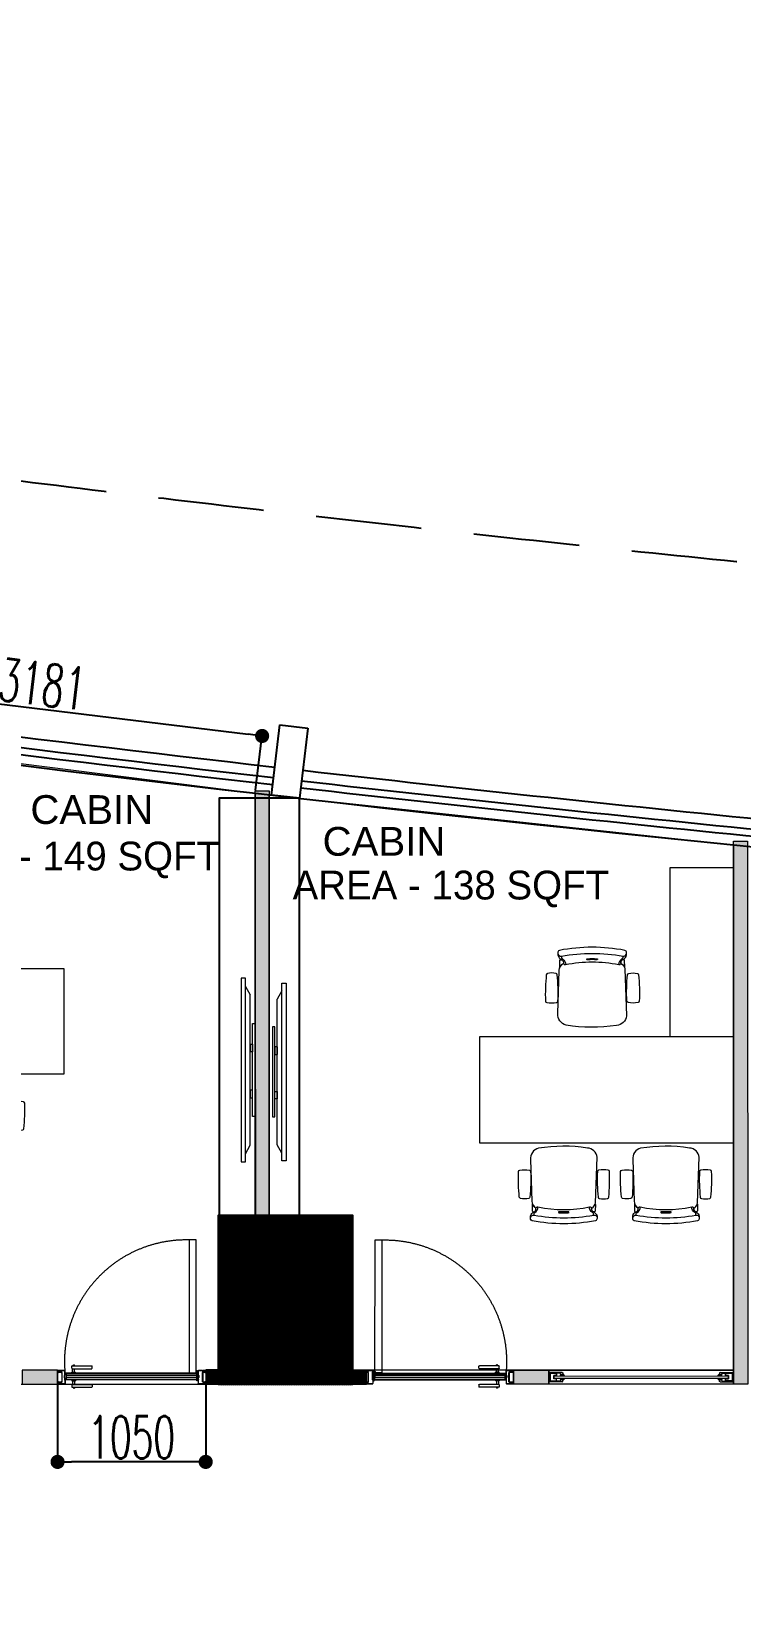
# Model space of a CAD drawing. Header units: millimetres. Extents: x -774950 to -670403, y -1165325 to -1109738.
# Drawn here: x -738280 to -733254, y -1121300 to -1110153 of the extents above; entities that cross this region are included whole.
import ezdxf

# ---------------------------------------------------------------- set-up
doc = ezdxf.new("R2010")
doc.units = ezdxf.units.MM
doc.header["$LTSCALE"] = 3000
doc.header["$MEASUREMENT"] = 0
doc.header["$PDMODE"] = 35
doc.header["$PDSIZE"] = -100
for name, pattern in [('DASHED', [0.75, 0.5, -0.25]), ('DASHED2', [0.375, 0.25, -0.125]), ('HIDDEN', [0.375, 0.25, -0.125])]:
    doc.linetypes.add(name, pattern=pattern)
doc.layers.get('0').update_dxf_attribs({"linetype": 'CONTINUOUS'})
doc.layers.get('DEFPOINTS').update_dxf_attribs({"linetype": 'CONTINUOUS'})
for name, color, linetype, lineweight in [('1-fur', 8, 'CONTINUOUS', 0), ('A-DOOR-FULL', 40, 'CONTINUOUS', 18), ('A-WALL', 26, 'CONTINUOUS', 25), ('AI-FURN', 7, 'CONTINUOUS', 20), ('DR-GLASS', 170, 'CONTINUOUS', 13), ('I- FURN', 251, 'CONTINUOUS', 9), ('IN-DOOR', 8, 'CONTINUOUS', 0), ('PR-ALU SECTION', 8, 'CONTINUOUS', 9), ('PR-HATCH', 8, 'CONTINUOUS', 0), ('PR-LINE', 8, 'DASHED2', 9), ('T-LAYOUT', 7, 'CONTINUOUS', 13), ('TAGING', 253, 'CONTINUOUS', 5), ('TOA- AV', 7, 'CONTINUOUS', 9)]:
    doc.layers.add(name, color=color, linetype=linetype, lineweight=lineweight)
for name, color, linetype in [('HATCH', 8, 'CONTINUOUS'), ('RADIUS', 8, 'HIDDEN'), ('SLABLINE', 3, 'CONTINUOUS'), ('STR_COL', 3, 'CONTINUOUS'), ('str_col_hatch', 8, 'CONTINUOUS'), ('WALL', 16, 'CONTINUOUS'), ('WIN', 5, 'CONTINUOUS')]:
    doc.layers.add(name, color=color, linetype=linetype)
doc.layers.add('PR- GLASS', color=7, linetype='CONTINUOUS', lineweight=9, true_color=0x0505ff)
doc.layers.add('PR-FULL HT', color=7, linetype='CONTINUOUS', lineweight=13, true_color=0x6e3e30)
doc.styles.add('CENTURY GOTHIC', font='GOTHIC.TTF')
doc.styles.add('INSIDE', font='simplex.shx', dxfattribs={"width": 0.6})
doc.dimstyles.new('INTERNAL', dxfattribs={"dimtxt": 300, "dimasz": 100, "dimexe": 50, "dimexo": 20, "dimgap": 25, "dimtad": 1, "dimdec": 0, "dimzin": 9, "dimdsep": 46, "dimtxsty": 'INSIDE', "dimblk1": 'DOT', "dimblk2": 'DOT', "dimsah": 1, "dimcen": 0.09, "dimdle": 30, "dimclrd": 8, "dimclre": 44, "dimadec": 0, "dimazin": 0, "dimtfac": 1, "dimtdec": 0, "dimtofl": 0, "dimtmove": 2, "dimatfit": 3, "dimldrblk": 'DOT', "dimfxl": 0, "dimtolj": 1, "dimtzin": 0, "dimarcsym": 0})

# ---------------------------------------------------------------- blocks, each defined once
blk = doc.blocks.new('vw layout final block')
at = {"layer": 'str_col_hatch', "linetype": 'Continuous'}
h = blk.add_hatch(dxfattribs=at)
h.set_pattern_fill('ANSI31', color=256, scale=50, angle=340, style=0)
h.set_pattern_definition([(25, (-15832.223, -471116.0655), (-2.641364136, 5.66442367), [])])
h.paths.add_polyline_path([(-621286, -1025974), (-622236, -1025974), (-622236, -1026924), (-621286, -1026924)])
h.paths.add_polyline_path([(-611986, -1027174), (-611036, -1027174), (-611036, -1025974), (-611986, -1025974)])
h.paths.add_polyline_path([(-611986, -1037174), (-611036, -1037174), (-611036, -1036224), (-611986, -1036224)])
at = {"layer": 'RADIUS', "linetype": 'HIDDEN'}
blk.add_arc((-585636, -796986), 225500, 258.03557, 280.18531, dxfattribs=at)
at = {"layer": 'SLABLINE'}
blk.add_arc((-585636, -796986), 227500, 260.74207, 265.26235, dxfattribs=at)
at = {"layer": 'STR_COL'}
blk.add_lwpolyline([(-611986, -1027174), (-611986, -1025974), (-611036, -1025974), (-611036, -1027174), (-611986, -1027174)], dxfattribs=at)
at = {"layer": 'WALL'}
for p, q in [((-611611, -1022998), (-611552, -1022501)), ((-611552, -1022501), (-611353, -1022525)), ((-611353, -1022525), (-611412, -1023021)), ((-611412, -1023021), (-611611, -1022998))]:
    blk.add_line(p, q, dxfattribs=at)
at = {"layer": 'WIN'}
for radius, start, end in [(227300, 262.0825, 263.44423), (227425, 262.08243, 263.44413), (227375, 262.08245, 263.44417), (227300, 263.49464, 265.25817), (227425, 263.49452, 265.25817), (227375, 263.49457, 265.25817)]:
    blk.add_arc((-585636, -796986), radius, start, end, dxfattribs=at)
blk = doc.blocks.new('*U77')
at = {"layer": 'PR-HATCH'}
h = blk.add_hatch(color=256, dxfattribs=at)
h.dxf.hatch_style = 1
h.paths.add_polyline_path([(-86988, -39967), (-83982, -39967), (-83982, -39867), (-86988, -39867)])
at = {"layer": 'PR-FULL HT', "elevation": 0}
blk.add_lwpolyline([(-86988, -39967), (-83982, -39967), (-83982, -39867), (-86988, -39867)], close=True, dxfattribs=at)
blk = doc.blocks.new('CHAIR - STEELCASE - LETSB')
at = {"layer": 'I- FURN', "color": 24, "lineweight": 9}
for points in [[(-370, 258, -0.089353), (-370, 317, -0.334929), (-361, 325, -0.034973), (-180, 330, -0.382328), (-170, 321, -0.10237), (-170, 253, -0.318036), (-180, 244, -0.036857), (-361, 249, -0.333729)], [(-370, -242, 0.089353), (-370, -301, 0.334929), (-361, -309, 0.034973), (-180, -315, 0.382328), (-170, -305, 0.10237), (-170, -238, 0.318036), (-180, -229, 0.036857), (-361, -234, 0.333729)]]:
    blk.add_lwpolyline(points, format="xyb", close=True, dxfattribs=at)
at = {"layer": 'I- FURN'}
blk.add_lwpolyline([(-513, 242, 0.34479), (-528, 230, 0.096497), (-528, -218, 0.361045), (-516, -229), (-494, -229, 0.246071), (-466, -205, -0.226994), (-446, -191), (-440, -191, 0.417254), (-430, -177, -0.104406), (-430, 189, 0.398452), (-439, 204, -0.367565), (-466, 218, 0.274839), (-497, 242)], format="xyb", close=True, dxfattribs=at)
at = {"layer": 'I- FURN', "color": 24, "lineweight": 9}
for points in [[(-508, -229, 0.46809), (-488, -205, -0.090711), (-488, 218, 0.462177), (-507, 242, -100.177069)], [(-488, 217), (-478, 217, -0.321496), (-469, 210, 0.282757), (-430, 188, -1.025051)], [(-488, -205), (-478, -205, 0.321496), (-469, -198, -0.282757), (-430, -176, 1.025051)]]:
    blk.add_lwpolyline(points, format="xyb", dxfattribs=at)
at = {"layer": 'I- FURN', "color": 8, "lineweight": 5}
blk.add_lwpolyline([(-464, 213, 0.188155), (-445, 203), (-439, 204, -0.15219), (-410, 229, 0.211085), (-414, 230), (-459, 229, 0.414214), (-464, 223)], format="xyb", close=True, dxfattribs=at)
at = {"layer": 'I- FURN'}
blk.add_lwpolyline([(-95, -229), (-390, -220, -0.232948), (-440, -191, 0.417374), (-430, -177, -0.10441), (-430, 189, 0.39834), (-439, 204, -0.21659), (-401, 231), (-78, 242, -0.366213), (-13, 173, -0.077985), (-14, -173, -0.376278), (-95, -229)], format="xyb", dxfattribs=at)
at = {"layer": 'I- FURN', "color": 8, "lineweight": 5}
for points in [[(-216, 237), (-214, 243)], [(-184, 244), (-186, 238)], [(-218, -225), (-217, -228)], [(-188, -228), (-189, -226)]]:
    blk.add_lwpolyline(points, dxfattribs=at)
for points in [[(-471, -25, -0.007805), (-471, 37, -0.087218), (-470, 43, -0.229267), (-469, 43), (-466, 43, -0.210582), (-464, 38, 0.008162), (-464, -24, -0.166545), (-465, -31, -0.375811), (-466, -31), (-469, -31, -0.246214), (-471, -28, 0.024513), (-471, -25, -1.199362)], [(-446, -191), (-440, -191, 0.15219), (-410, -215, -0.211085), (-414, -217), (-459, -217, -0.414214), (-464, -212), (-464, -202)]]:
    blk.add_lwpolyline(points, format="xyb", dxfattribs=at)
blk = doc.blocks.new('A$C7EAF2E6B')
for points in [[(1050, 2549), (1500, 2549), (1500, 1349), (1050, 1349)], [(1500, 1349), (-300, 1349), (-300, 599), (1500, 599)]]:
    blk.add_lwpolyline(points, close=True)
at = {"layer": 'AI-FURN', "xscale": 1.031578918745945, "yscale": 1.031578918745945, "zscale": 1.031578918745945, "rotation": 270}
blk.add_blockref('CHAIR - STEELCASE - LETSB', (492, 1417), dxfattribs=at)
at = {"layer": 'AI-FURN', "xscale": -1, "rotation": 270}
for p in [(291, 574), (1015, 574)]:
    blk.add_blockref('CHAIR - STEELCASE - LETSB', p, dxfattribs=at)
blk = doc.blocks.new('A$C60412B90')
at = {"layer": 'TOA- AV', "color": 6}
for p, q in [((-100, 55), (1343, 55)), ((-37, 55), (30, 91)), ((1280, 55), (1213, 91))]:
    blk.add_line(p, q, dxfattribs=at)
at = {"layer": 'TOA- AV', "color": 30, "true_color": 0xf8991e}
blk.add_line((257, 111), (987, 111), dxfattribs=at)
for points in [[(987, 111), (987, 131), (257, 131), (257, 111)], [(403, 91), (464, 91)], [(825, 91), (764, 91)]]:
    blk.add_lwpolyline(points, dxfattribs=at)
at = {"layer": 'TOA- AV', "color": 6}
for points in [[(1343, 55), (1343, 20), (-100, 20), (-100, 55)], [(30, 91), (1213, 91)]]:
    blk.add_lwpolyline(points, dxfattribs=at)
at = {"layer": 'TOA- AV', "color": 30, "true_color": 0xf8991e}
for points in [[(403, 111), (464, 111), (464, 91), (403, 91)], [(825, 111), (764, 111), (764, 91), (825, 91)]]:
    blk.add_lwpolyline(points, close=True, dxfattribs=at)
blk = doc.blocks.new('*U105')
at = {"layer": 'PR-HATCH'}
h = blk.add_hatch(color=256, dxfattribs=at)
h.dxf.hatch_style = 1
h.paths.add_polyline_path([(-86978, -39967), (-83131, -39967), (-83131, -39867), (-86978, -39867)])
at = {"layer": 'PR-FULL HT', "elevation": 0}
blk.add_lwpolyline([(-86978, -39967), (-83131, -39967), (-83131, -39867), (-86978, -39867)], close=True, dxfattribs=at)
blk = doc.blocks.new('*U104')
at = {"layer": 'PR-HATCH'}
h = blk.add_hatch(color=256, dxfattribs=at)
h.dxf.hatch_style = 1
h.paths.add_polyline_path([(-84750, -39967), (-84650, -39967), (-84650, -39867), (-84750, -39867)])
at = {"layer": 'PR-FULL HT', "elevation": 0}
blk.add_lwpolyline([(-84750, -39967), (-84650, -39967), (-84650, -39867), (-84750, -39867)], close=True, dxfattribs=at)
blk = doc.blocks.new('rub1')
at = {"lineweight": 20}
h = blk.add_hatch(color=8, dxfattribs=at)
h.paths.add_polyline_path([(285.1, 663.6), (284.4, 663.6, 0.06789), (284.3, 663.1), (284, 663.1), (284, 663.6), (283.7, 663.6), (283.7, 662.4), (284, 662.4), (284, 662.9), (284.3, 662.9, 0.066804), (284.4, 662.3), (285.1, 662.3, 0.299446), (285.5, 662.9), (285.5, 663.1, 0.299446)])
h.paths.add_polyline_path([(285.4, 663.1), (285.4, 662.9, -0.365226), (285, 662.5), (284.6, 662.5, -0.12053), (284.6, 663.5), (285, 663.5, -0.209232)], flags=16)
at = {"layer": '1-fur', "color": 8, "lineweight": 20}
for p, q in [((284.4, 663.6), (285.1, 663.6)), ((284.4, 662.3), (285.1, 662.3)), ((284.6, 663.5), (285, 663.5)), ((284.6, 662.5), (285, 662.5)), ((285.4, 663.1), (285.4, 662.9)), ((285.5, 663.1), (285.5, 662.9))]:
    blk.add_line(p, q, dxfattribs=at)
for points in [[(284, 662.9), (284, 662.4), (283.7, 662.4), (283.7, 663.6), (284, 663.6), (284, 663.1)], [(284.3, 663.1), (284, 663.1)], [(284, 662.9), (284.3, 662.9)]]:
    blk.add_lwpolyline(points, dxfattribs=at)
for centre, radius, start, end in [((286.3, 663), 1.99, 160.4255, 175.9608), ((286.3, 663), 1.99, 182.636, 197.9236), ((286.5, 663), 1.99, 165.4708, 192.9616), ((284.8, 662.9), 0.623, 16.2565, 63.5269), ((285, 662.9), 0.413, 282.3178, 2.5719), ((284.9, 663), 0.623, 3.1317, 69.8122), ((284.9, 662.9), 0.623, 290.1878, 356.8683)]:
    blk.add_arc(centre, radius, start, end, dxfattribs=at)
blk = doc.blocks.new('*U241')
at = {"layer": 'IN-DOOR', "color": 8, "ltscale": 2}
for p, q in [((-32.56, 3.81), (-32.56, 4.31)), ((-32.45, 4.42), (-27.72, 4.42)), ((-32.13, 4.42), (-32.13, 4.64)), ((-32.13, 4.64), (-31.89, 4.64)), ((-31.89, 4.42), (-31.89, 4.64)), ((-27.61, 3.81), (-27.61, 4.31)), ((-36, 3.3), (-36, 0)), ((-36, 3.29), (-36, 2.86)), ((-36, 0.44), (-36, 0.01)), ((-34.92, 3.3), (-35.99, 3.3)), ((-35.99, 0), (-34.92, 0)), ((-35.98, 2.84), (-35.92, 2.84)), ((-35.92, 0.46), (-35.98, 0.46)), ((-35.96, 3.17), (-35.96, 3.25)), ((-35.96, 0.05), (-35.96, 0.13)), ((-35.95, 3.26), (-34.97, 3.26)), ((-34.97, 0.04), (-35.95, 0.04)), ((-35.91, 2.83), (-35.91, 2.79)), ((-35.91, 0.5), (-35.91, 0.47)), ((-35.9, 2.78), (-35.83, 2.76)), ((-35.83, 0.54), (-35.9, 0.51)), ((-35.82, 2.77), (-35.86, 2.83)), ((-35.86, 0.47), (-35.82, 0.53)), ((-35.85, 2.84), (-35.11, 2.84)), ((-35.11, 0.46), (-35.85, 0.46)), ((-35.09, 2.88), (-35.81, 2.88)), ((-35.81, 0.42), (-35.09, 0.42)), ((-35.09, 2.82), (-35.11, 2.77)), ((-35.11, 0.52), (-35.09, 0.48)), ((-35.09, 2.76), (-34.98, 2.76)), ((-34.98, 0.54), (-35.09, 0.54)), ((-35.04, 2.83), (-35.04, 2.83)), ((-35.04, 0.47), (-35.04, 0.47)), ((-35.03, 0.2), (-35.03, 0.14)), ((-34.93, 2.81), (-35.02, 2.81)), ((-35.02, 0.49), (-34.93, 0.49)), ((-35.01, 0.22), (-35.01, 0.22)), ((-35.01, 0.12), (-34.93, 0.12)), ((-34.98, 0.18), (-34.99, 0.2)), ((-34.96, 1.81), (-34.97, 1.8)), ((-34.97, 1.8), (-34.96, 1.79)), ((-34.96, 3.25), (-34.96, 3.2)), ((-34.96, 2.74), (-34.96, 1.81)), ((-34.96, 1.79), (-34.96, 0.56)), ((-34.93, 0.16), (-34.96, 0.16)), ((-34.96, 0.1), (-34.96, 0.05)), ((-34.94, 3.18), (-34.94, 3.18)), ((-34.94, 0.12), (-34.94, 0.12)), ((-34.88, 0.19), (-34.92, 0.17)), ((-34.91, 3.21), (-34.91, 3.29)), ((-34.91, 0.51), (-34.91, 2.79)), ((-34.91, 0.1), (-34.91, 0.02)), ((-34.91, 0.01), (-34.91, 0.09)), ((-34.89, 0), (-34.2, 0)), ((-34.87, 0.08), (-34.85, 0.18)), ((-34.83, 0.06), (-34.85, 0.06)), ((-34.81, 0.05), (-34.82, 0.07)), ((-34.79, 0.07), (-34.8, 0.05)), ((-34.3, 0.06), (-34.77, 0.06)), ((-34.2, 0.81), (-34.2, 0)), ((-32.56, 2.62), (-32.56, 2.84)), ((-32.56, 2.84), (-31.66, 2.84)), ((-32.56, 2.62), (-31.66, 2.62)), ((-32.56, 0.98), (-32.56, 0.77)), ((-32.56, 0.98), (-31.66, 0.98)), ((-32.56, 0.77), (-31.66, 0.77)), ((-32.45, 3.7), (-27.72, 3.7)), ((-32.34, 2.84), (-32.34, 3.7)), ((-32.34, 0.77), (-32.34, -0.1)), ((-31.87, 2.84), (-31.87, 3.7)), ((-31.87, 0.77), (-31.87, -0.1)), ((-31.66, 2.62), (-31.66, 2.84)), ((-31.66, 0.98), (-31.66, 0.77)), ((-1.8, 0), (-1.8, 0.1)), ((-0.81, 0), (-1.8, 0)), ((-1.76, 0.06), (-1.65, 0.06)), ((-1.63, 0.07), (-1.62, 0.05)), ((-1.61, 0.05), (-0.88, 0.07)), ((-0.87, 0.06), (-0.86, 0.06)), ((-0.84, 0.08), (-0.85, 0.18)), ((-0.82, 0.19), (-0.79, 0.17)), ((-0.79, 3.21), (-0.79, 3.29)), ((-0.79, 0.51), (-0.79, 2.79)), ((-0.79, 0.1), (-0.79, 0.02)), ((-0.79, 0.01), (-0.79, 0.09)), ((-0.78, 3.3), (-0.01, 3.3)), ((-0.78, 0.16), (-0.74, 0.16)), ((-0.01, 0), (-0.78, 0)), ((-0.77, 2.81), (-0.68, 2.81)), ((-0.68, 0.49), (-0.77, 0.49)), ((-0.69, 0.12), (-0.77, 0.12)), ((-0.76, 3.18), (-0.76, 3.18)), ((-0.76, 0.12), (-0.76, 0.12)), ((-0.75, 3.25), (-0.75, 3.2)), ((-0.75, 0.1), (-0.75, 0.05)), ((-0.74, 2.74), (-0.74, 1.81)), ((-0.74, 1.81), (-0.73, 1.8)), ((-0.73, 1.8), (-0.74, 1.79)), ((-0.74, 1.79), (-0.74, 0.56)), ((-0.05, 3.26), (-0.73, 3.26)), ((-0.73, 0.04), (-0.05, 0.04)), ((-0.61, 2.76), (-0.72, 2.76)), ((-0.72, 0.54), (-0.62, 0.54)), ((-0.72, 0.18), (-0.71, 0.2)), ((-0.69, 0.22), (-0.69, 0.22)), ((-0.68, 0.2), (-0.68, 0.14)), ((-0.67, 2.83), (-0.67, 2.83)), ((-0.67, 0.47), (-0.67, 0.47)), ((-0.62, 2.82), (-0.59, 2.77)), ((-0.6, 0.52), (-0.62, 0.48)), ((-0.61, 2.88), (-0.19, 2.88)), ((-0.19, 0.42), (-0.61, 0.42)), ((-0.15, 2.84), (-0.6, 2.84)), ((-0.6, 0.46), (-0.15, 0.46)), ((-0.18, 2.77), (-0.14, 2.83)), ((-0.14, 0.47), (-0.18, 0.53)), ((-0.1, 2.78), (-0.17, 2.76)), ((-0.17, 0.54), (-0.1, 0.51)), ((-0.09, 2.83), (-0.09, 2.79)), ((-0.09, 0.5), (-0.09, 0.47)), ((-0.02, 2.84), (-0.08, 2.84)), ((-0.08, 0.46), (-0.02, 0.46)), ((-0.04, 3.17), (-0.04, 3.25)), ((-0.04, 0.05), (-0.04, 0.13)), ((0, 3.3), (0, 0)), ((0, 3.29), (0, 2.86)), ((0, 0.44), (0, 0.01)), ((-32.56, -0.21), (-32.56, -0.71)), ((-32.45, -0.1), (-27.72, -0.1)), ((-32.45, -0.82), (-27.72, -0.82)), ((-32.13, -0.82), (-32.13, -1.03)), ((-32.13, -1.03), (-31.89, -1.03)), ((-31.89, -0.82), (-31.89, -1.03)), ((-27.61, -0.21), (-27.61, -0.71))]:
    blk.add_line(p, q, dxfattribs=at)
at = {"layer": 'IN-DOOR', "color": 8, "ltscale": 3}
for p, q in [((-35.03, 3.16), (-35.03, 3.09)), ((-34.93, 3.18), (-35.01, 3.18)), ((-35.01, 3.08), (-35.01, 3.08)), ((-35, 3.09), (-34.98, 3.12)), ((-34.96, 3.13), (-34.93, 3.13)), ((-34.92, 3.13), (-34.9, 3.11)), ((-34.91, 3.28), (-34.91, 3.2)), ((-34.21, 3.3), (-34.89, 3.3)), ((-34.87, 3.12), (-34.87, 3.22)), ((-34.85, 3.24), (-34.83, 3.24)), ((-34.82, 3.23), (-34.81, 3.24)), ((-34.8, 3.24), (-34.79, 3.23)), ((-34.77, 3.24), (-34.3, 3.24)), ((-34.4, 2.03), (-34.4, 1.57)), ((-34.3, 2.07), (-34.36, 2.07)), ((-34.35, 1.53), (-34.3, 1.53)), ((-34.34, 1.83), (-34.34, 1.99)), ((-34.34, 1.61), (-34.34, 1.77)), ((-34.31, 2), (-34.23, 1.98)), ((-34.23, 1.62), (-34.31, 1.6)), ((-34.27, 1.04), (-34.28, 1.03)), ((-34.28, 1.01), (-34.27, 1)), ((-34.26, 2.56), (-34.27, 2.55)), ((-34.27, 2.55), (-34.26, 2.54)), ((-34.26, 3.2), (-34.26, 2.56)), ((-34.26, 2.54), (-34.26, 2.11)), ((-34.26, 1.49), (-34.26, 1.05)), ((-34.26, 0.99), (-34.26, 0.1)), ((-34.21, 2), (-34.21, 3.14)), ((-34.21, 0.91), (-34.21, 2.7)), ((-34.21, 0.82), (-34.21, 0.85)), ((-34.17, 0.89), (-34.2, 0.9)), ((-34.2, 0.86), (-34.17, 0.84)), ((-2.16, 0.77), (-2.16, 0.88)), ((-2.14, 0.9), (-2.08, 0.88)), ((-1.8, 0.75), (-2.14, 0.75)), ((-2.11, 0.85), (-2.11, 0.82)), ((-2.08, 0.84), (-2.1, 0.86)), ((-2.1, 0.81), (-1.86, 0.81)), ((-1.89, 0.89), (-1.86, 0.9)), ((-1.86, 0.86), (-1.89, 0.84)), ((-1.85, 2), (-1.85, 3.3)), ((-1.85, 3.3), (-0.81, 3.3)), ((-1.85, 0.91), (-1.85, 2.86)), ((-1.85, 0.82), (-1.85, 0.85)), ((-1.75, 2), (-1.83, 1.98)), ((-1.83, 1.62), (-1.75, 1.6)), ((-1.8, 3.2), (-1.8, 3.17)), ((-1.8, 3.17), (-1.79, 3.16)), ((-1.79, 3.16), (-1.8, 3.15)), ((-1.8, 3.15), (-1.8, 2.11)), ((-1.8, 1.49), (-1.8, 1.05)), ((-1.8, 0.99), (-1.8, 0.1)), ((-1.79, 1.04), (-1.79, 1.03)), ((-1.79, 1.01), (-1.79, 1)), ((-1.65, 3.24), (-1.76, 3.24)), ((-1.76, 2.07), (-1.7, 2.07)), ((-1.71, 1.53), (-1.76, 1.53)), ((-1.72, 1.83), (-1.72, 1.99)), ((-1.72, 1.61), (-1.72, 1.77)), ((-1.66, 2.03), (-1.66, 1.57)), ((-1.62, 3.24), (-1.63, 3.23)), ((-0.88, 3.23), (-1.61, 3.24)), ((-0.86, 3.24), (-0.87, 3.24)), ((-0.84, 3.12), (-0.84, 3.22)), ((-0.79, 3.13), (-0.81, 3.11)), ((-0.79, 3.28), (-0.79, 3.2)), ((-0.74, 3.13), (-0.78, 3.13)), ((-0.77, 3.18), (-0.69, 3.18)), ((-0.71, 3.09), (-0.72, 3.12)), ((-0.69, 3.08), (-0.7, 3.08)), ((-0.68, 3.16), (-0.68, 3.09))]:
    blk.add_line(p, q, dxfattribs=at)
at = {"layer": 'IN-DOOR', "color": 8, "linetype": 'DASHED'}
blk.add_lwpolyline([(-2.36, 2.73), (-2.36, 34.98), (-4, 34.98), (-4, 2.73)], close=True, dxfattribs=at)
at = {"layer": 'IN-DOOR', "color": 8}
for points in [[(-2.07, 2.62), (-34.21, 2.62), (-34.21, 2.49), (-2.07, 2.49)], [(-2.07, 0.98), (-34.21, 0.98), (-34.21, 1.11), (-2.07, 1.11)], [(-2.07, 2.49), (-33.9, 2.49), (-33.9, 1.11), (-2.07, 1.11)]]:
    blk.add_lwpolyline(points, dxfattribs=at)
for points in [[(-34.21, 2.49), (-33.9, 2.49), (-33.9, 1.11), (-34.21, 1.11)], [(-1.96, 2.49), (-2.28, 2.49), (-2.28, 1.11), (-1.96, 1.11)]]:
    blk.add_lwpolyline(points, close=True, dxfattribs=at)
at = {"layer": 'IN-DOOR', "color": 5}
for points in [[(-33.9, 2.02), (-2.28, 2.02)], [(-33.9, 1.58), (-2.28, 1.58)]]:
    blk.add_lwpolyline(points, dxfattribs=at)
at = {"layer": 'IN-DOOR', "color": 8, "linetype": 'Continuous', "lineweight": 25}
for points in [[(-1.95, 0.99), (-1.86, 0.99, 0.414214), (-1.85, 1), (-1.85, 2.87, 3.112272), (-2.02, 2.63, -0.513651), (-1.96, 2.59), (-1.96, 1, 0.414214)], [(-2.24, 2.77, 0.414214), (-2.22, 2.77), (-2.2, 2.77, 0.307235), (-2.05, 2.75), (-2.03, 2.73, 0.414214), (-2.02, 2.73), (-1.95, 2.81, 0.414214), (-1.96, 2.82), (-1.97, 2.84, 0.307235), (-2.02, 2.98), (-2.02, 3.01, 0.414214), (-2.03, 3.02), (-2.13, 3.04, 0.414214), (-2.14, 3.03), (-2.14, 3.01, 0.307235), (-2.24, 2.89), (-2.26, 2.88, 0.414214), (-2.27, 2.87)]]:
    blk.add_lwpolyline(points, format="xyb", close=True, dxfattribs=at)
at = {"layer": 'IN-DOOR', "color": 8, "linetype": 'DASHED'}
blk.add_arc((-4.8, 5.45), 29.53, 88.4446, 185.2074, dxfattribs=at)
at = {"layer": 'IN-DOOR', "color": 8, "ltscale": 2}
for centre, radius, start, end in [((-32.45, 4.31), 0.108, 90, 180), ((-27.72, 4.31), 0.108, 360, 90), ((-35.99, 3.29), 0.0108, 90, 180), ((-35.98, 2.86), 0.018, 180, 270), ((-35.98, 0.44), 0.018, 90, 180), ((-35.99, 0.01), 0.0108, 180, 270), ((-35.95, 3.25), 0.0108, 90, 180), ((-35.93, 3.17), 0.0288, 180, 293.5782), ((-35.93, 0.13), 0.0288, 66.4218, 180), ((-35.95, 0.05), 0.0108, 180, 270), ((-35.84, 2.8), 0.353, 84.9915, 103.4121), ((-35.92, 2.83), 0.0108, 360, 90), ((-35.92, 0.47), 0.0108, 270, 360), ((-35.85, 0.41), 0.27, 254.6491, 275.7262), ((-35.9, 2.79), 0.0108, 180, 250), ((-35.9, 0.5), 0.0108, 110, 180), ((-35.84, 0.26), 0.0648, 11.2602, 278.7398), ((-35.82, 3.04), 0.0648, 81.2602, 348.7398), ((-35.85, 2.83), 0.0108, 90, 200), ((-35.85, 0.47), 0.0108, 160, 270), ((-35.81, 2.91), 0.0288, 115.8419, 270), ((-35.81, 0.39), 0.0288, 90, 244.158), ((-35.83, 2.77), 0.0108, 250, 20), ((-35.83, 0.53), 0.0108, 340, 110), ((-35.83, 0.17), 0.0252, 278.7398, 98.7398), ((-35.81, 3.13), 0.0252, 261.2602, 81.2602), ((-35.88, 3.13), 0.204, 286.1738, 325.757), ((-35.88, 0.2), 0.173, 28.706, 71.7459), ((-35.75, 0.28), 0.0252, 191.2602, 11.2602), ((-35.74, 3.02), 0.0252, 348.7398, 168.7398), ((-35.11, 2.82), 0.018, 360, 90), ((-35.09, 2.77), 0.018, 180, 270), ((-35.09, 0.52), 0.018, 90, 180), ((-35.11, 0.48), 0.018, 270, 360), ((-35.09, 2.83), 0.054, 360, 90), ((-35.09, 0.47), 0.054, 270, 360), ((-35.02, 2.83), 0.018, 180, 270), ((-35.02, 0.47), 0.018, 90, 180), ((-35.01, 0.2), 0.018, 90, 180), ((-35.01, 0.14), 0.018, 180, 270), ((-35.01, 0.2), 0.018, 360, 90), ((-34.98, 2.74), 0.018, 360, 90), ((-34.98, 0.56), 0.018, 270, 360), ((-34.96, 0.18), 0.018, 180, 270), ((-34.97, 3.25), 0.0108, 360, 90), ((-34.97, 0.05), 0.0108, 270, 360), ((-34.94, 3.2), 0.018, 180, 270), ((-34.94, 0.1), 0.018, 90, 180), ((-34.94, 3.21), 0.0288, 270, 360), ((-34.94, 0.09), 0.0288, 360, 90), ((-34.93, 2.79), 0.018, 360, 90), ((-34.93, 0.51), 0.018, 270, 360), ((-34.93, 0.18), 0.018, 270, 315), ((-34.93, 0.1), 0.018, 360, 90), ((-34.92, 3.29), 0.0108, 360, 90), ((-34.92, 0.01), 0.0108, 270, 360), ((-34.89, 0.02), 0.018, 180, 270), ((-34.87, 0.18), 0.018, 360, 135), ((-34.85, 0.08), 0.018, 180, 270), ((-34.83, 0.08), 0.018, 270, 315), ((-34.8, 0.04), 0.0108, 45, 135), ((-34.77, 0.08), 0.018, 225, 270), ((-34.3, 0.1), 0.036, 270, 360), ((-32.45, 3.81), 0.108, 180, 270), ((-27.72, 3.81), 0.108, 270, 360), ((-1.76, 0.1), 0.036, 180, 270), ((-1.65, 0.08), 0.018, 270, 315), ((-1.62, 0.04), 0.0108, 45, 135), ((-0.87, 0.08), 0.018, 225, 270), ((-0.86, 0.08), 0.018, 270, 360), ((-0.84, 0.18), 0.018, 45, 180), ((-0.81, 0.02), 0.018, 270, 360), ((-0.78, 3.29), 0.0108, 90, 180), ((-0.76, 3.21), 0.0288, 180, 270), ((-0.77, 2.79), 0.018, 90, 180), ((-0.77, 0.51), 0.018, 180, 270), ((-0.78, 0.18), 0.018, 225, 270), ((-0.76, 0.09), 0.0288, 90, 180), ((-0.77, 0.1), 0.018, 90, 180), ((-0.78, 0.01), 0.0108, 180, 270), ((-0.76, 3.2), 0.018, 270, 360), ((-0.76, 0.1), 0.018, 360, 90), ((-0.73, 3.25), 0.0108, 90, 180), ((-0.73, 0.05), 0.0108, 180, 270), ((-0.72, 2.74), 0.018, 90, 180), ((-0.72, 0.56), 0.018, 180, 270), ((-0.74, 0.18), 0.018, 270, 360), ((-0.69, 0.2), 0.018, 90, 180), ((-0.69, 0.2), 0.018, 360, 90), ((-0.69, 0.14), 0.018, 270, 360), ((-0.68, 2.83), 0.018, 270, 360), ((-0.68, 0.47), 0.018, 360, 90), ((-0.61, 2.83), 0.054, 90, 180), ((-0.61, 0.47), 0.054, 180, 270), ((-0.6, 2.82), 0.018, 90, 180), ((-0.62, 0.52), 0.018, 360, 90), ((-0.6, 0.48), 0.018, 180, 270), ((-0.61, 2.77), 0.018, 270, 360), ((-0.26, 3.02), 0.0252, 11.2602, 191.2602), ((-0.12, 3.13), 0.204, 214.243, 253.8262), ((-0.12, 0.2), 0.173, 108.254, 151.294), ((-0.25, 0.28), 0.0252, 168.7398, 348.7398), ((-0.18, 3.04), 0.0648, 191.2602, 98.7398), ((-0.16, 0.26), 0.0648, 261.2602, 168.7398), ((-0.19, 3.13), 0.0252, 98.7398, 278.7398), ((-0.17, 0.17), 0.0252, 81.2602, 261.2602), ((-0.16, 2.8), 0.353, 76.5878, 95.0085), ((-0.19, 2.91), 0.0288, 270, 64.158), ((-0.19, 0.39), 0.0288, 295.8419, 90), ((-0.17, 2.77), 0.0108, 160, 290), ((-0.17, 0.53), 0.0108, 70, 200), ((-0.15, 0.41), 0.27, 264.2737, 285.3508), ((-0.15, 2.83), 0.0108, 340, 90), ((-0.15, 0.47), 0.0108, 270, 20), ((-0.1, 2.79), 0.0108, 290, 360), ((-0.1, 0.5), 0.0108, 360, 70), ((-0.08, 2.83), 0.0108, 90, 180), ((-0.08, 0.47), 0.0108, 180, 270), ((-0.07, 3.17), 0.0288, 246.4218, 360), ((-0.07, 0.13), 0.0288, 360, 113.5782), ((-0.05, 3.25), 0.0108, 360, 90), ((-0.05, 0.05), 0.0108, 270, 360), ((-0.02, 2.86), 0.018, 270, 360), ((-0.02, 0.44), 0.018, 360, 90), ((-0.01, 3.29), 0.0108, 360, 90), ((-0.01, 0.01), 0.0108, 270, 360), ((-32.45, -0.21), 0.108, 90, 180), ((-32.45, -0.71), 0.108, 180, 270), ((-27.72, -0.21), 0.108, 360, 90), ((-27.72, -0.71), 0.108, 270, 360)]:
    blk.add_arc(centre, radius, start, end, dxfattribs=at)
at = {"layer": 'IN-DOOR', "color": 8, "ltscale": 3}
for centre, radius, start, end in [((-35.01, 3.16), 0.018, 90, 180), ((-35.01, 3.09), 0.018, 180, 270), ((-35.01, 3.09), 0.0126, 277.0353, 26.015), ((-34.96, 3.12), 0.018, 90, 180), ((-34.93, 3.2), 0.018, 270, 360), ((-34.93, 3.12), 0.018, 45, 90), ((-34.89, 3.28), 0.018, 90, 180), ((-34.88, 3.12), 0.018, 225, 360), ((-34.85, 3.22), 0.018, 90, 180), ((-34.83, 3.22), 0.018, 45, 90), ((-34.8, 3.25), 0.0108, 225, 315), ((-34.77, 3.22), 0.018, 90, 135), ((-34.36, 2.03), 0.036, 90, 180), ((-34.35, 1.58), 0.0452, 191.7193, 271.6001), ((-34.33, 1.8), 0.018, 134.427, 225.573), ((-34.32, 1.99), 0.018, 75.8258, 180), ((-34.35, 1.83), 0.018, 314.427, 360), ((-34.35, 1.77), 0.018, 360, 45.573), ((-34.32, 1.61), 0.018, 180, 284.1742), ((-34.3, 3.2), 0.036, 360, 90), ((-34.3, 2.11), 0.036, 270, 360), ((-34.3, 1.49), 0.036, 360, 90), ((-34.27, 1.02), 0.0108, 135, 225), ((-34.28, 1.05), 0.018, 315, 360), ((-34.28, 0.99), 0.018, 360, 45), ((-34.23, 2), 0.018, 255.8258, 360), ((-34.23, 1.6), 0.018, 360, 104.1742), ((-34.2, 0.91), 0.0108, 180, 270), ((-34.2, 0.85), 0.0108, 90, 180), ((-34.2, 0.82), 0.0108, 180, 270), ((-34.17, 0.86), 0.0216, 270, 90), ((-2.14, 0.88), 0.018, 90, 180), ((-2.14, 0.77), 0.018, 180, 270), ((-2.1, 0.85), 0.0108, 90, 180), ((-2.1, 0.82), 0.0108, 180, 270), ((-2.08, 0.86), 0.0216, 270, 90), ((-1.89, 0.86), 0.0216, 90, 270), ((-1.86, 0.91), 0.0108, 270, 360), ((-1.86, 0.85), 0.0108, 360, 90), ((-1.86, 0.82), 0.0108, 270, 360), ((-1.83, 2), 0.018, 180, 284.1742), ((-1.83, 1.6), 0.018, 75.8258, 180), ((-1.76, 3.2), 0.036, 90, 180), ((-1.76, 2.11), 0.036, 180, 270), ((-1.76, 1.49), 0.036, 90, 180), ((-1.78, 1.05), 0.018, 180, 225), ((-1.78, 0.99), 0.018, 135, 180), ((-1.79, 1.02), 0.0108, 315, 45), ((-1.74, 1.99), 0.018, 360, 104.1742), ((-1.74, 1.61), 0.018, 255.8258, 360), ((-1.71, 1.83), 0.018, 180, 225.573), ((-1.73, 1.8), 0.018, 314.427, 45.573), ((-1.71, 1.77), 0.018, 134.427, 180), ((-1.71, 1.58), 0.0452, 268.3999, 348.2806), ((-1.7, 2.03), 0.036, 360, 90), ((-1.65, 3.22), 0.018, 45, 90), ((-1.62, 3.25), 0.0108, 225, 315), ((-0.87, 3.22), 0.018, 90, 135), ((-0.86, 3.22), 0.018, 360, 90), ((-0.82, 3.12), 0.018, 180, 315), ((-0.81, 3.28), 0.018, 360, 90), ((-0.77, 3.2), 0.018, 180, 270), ((-0.78, 3.12), 0.018, 90, 135), ((-0.74, 3.12), 0.018, 360, 90), ((-0.7, 3.09), 0.0126, 153.985, 262.9647), ((-0.69, 3.16), 0.018, 360, 90), ((-0.69, 3.09), 0.018, 270, 360)]:
    blk.add_arc(centre, radius, start, end, dxfattribs=at)
at = {"layer": 'IN-DOOR', "color": 8, "lineweight": 20, "extrusion": (0, 0, -1), "xscale": 0.1118615642299428, "yscale": 0.1118615642299428, "zscale": -0.1118615642299429, "rotation": 90.00002373157199}
blk.add_blockref('rub1', (76.13, -30.93), dxfattribs=at)
blk = doc.blocks.new('GLASS DOOR')
at = {"layer": 'A-DOOR-FULL', "linetype": 'Continuous', "xscale": 29.16666563673521, "yscale": 29.16666563673521, "zscale": 29.16666563673521, "rotation": 89.99989653425754}
blk.add_blockref('*U241', (52, 58, 0), dxfattribs=at)
blk = doc.blocks.new('*U167')
at = {"layer": 'PR-HATCH'}
h = blk.add_hatch(color=256, dxfattribs=at)
h.dxf.hatch_style = 1
h.paths.add_polyline_path([(-90934, -39967), (-90684, -39967), (-90684, -39867), (-90934, -39867)])
at = {"layer": 'PR-FULL HT', "elevation": 0}
blk.add_lwpolyline([(-90934, -39967), (-90684, -39967), (-90684, -39867), (-90934, -39867)], close=True, dxfattribs=at)
blk = doc.blocks.new('GLASS PATCH')
at = {"layer": 'PR-ALU SECTION'}
for p, q in [((-11245.2, -11600.3), (-11245.2, -11602.3)), ((-11244.2, -11600.3), (-11245.2, -11600.3)), ((-11245.2, -11602.3), (-11242.7, -11602.3)), ((-11244.2, -11599.3), (-11244.2, -11600.3)), ((-11207.2, -11599.3), (-11244.2, -11599.3)), ((-11242.7, -11622.3), (-11242.7, -11602.3)), ((-11241.2, -11623.8), (-11241.2, -11600.8)), ((-11213, -11600.8), (-11241.2, -11600.8)), ((-11241.2, -11601.3), (-11222.7, -11601.3)), ((-11222.7, -11607.3), (-11230.7, -11607.3)), ((-11230.7, -11617.3), (-11230.7, -11607.3)), ((-11222.7, -11601.3), (-11222.7, -11607.3)), ((-11211.2, -11604.5), (-11213, -11600.8)), ((-11212.4, -11606.4), (-11211.2, -11604.5)), ((-11211.2, -11607.3), (-11212.4, -11606.4)), ((-11206.2, -11604.5), (-11211.2, -11604.5)), ((-11211.2, -11604.5), (-11210, -11605.6)), ((-11210, -11605.6), (-11205.1, -11605.6)), ((-11207.2, -11599.3), (-11205.2, -11600)), ((-11206.2, -11605.5), (-11206.2, -11604.5)), ((-11205.2, -11605.5), (-11206.2, -11605.5)), ((-11205.2, -11600), (-11205.2, -11605.5)), ((-11205.1, -11602.9), (-11205.1, -11605.6)), ((-11200.5, -11607.3), (-11205.1, -11602.9)), ((-11245.2, -11624.3), (-11245.2, -11622.3)), ((-11245.2, -11622.3), (-11242.7, -11622.3)), ((-11244.2, -11624.3), (-11245.2, -11624.3)), ((-11244.2, -11625.3), (-11244.2, -11624.3)), ((-11207.2, -11625.3), (-11244.2, -11625.3)), ((-11241.2, -11623.3), (-11222.7, -11623.3)), ((-11213, -11623.8), (-11241.2, -11623.8)), ((-11222.7, -11617.3), (-11230.7, -11617.3)), ((-11222.7, -11623.3), (-11222.7, -11617.3)), ((-11211.2, -11620.1), (-11213, -11623.8)), ((-11211.2, -11617.3), (-11212.4, -11618.1)), ((-11212.4, -11618.1), (-11211.2, -11620.1)), ((-11211.2, -11620.1), (-11210, -11618.9)), ((-11206.2, -11620.1), (-11211.2, -11620.1)), ((-11210, -11618.9), (-11205.1, -11618.9)), ((-11207.2, -11625.3), (-11205.2, -11624.6)), ((-11205.2, -11619.1), (-11206.2, -11619.1)), ((-11206.2, -11619.1), (-11206.2, -11620.1)), ((-11205.2, -11624.6), (-11205.2, -11619.1)), ((-11200.5, -11617.3), (-11205.1, -11621.7)), ((-11205.1, -11621.7), (-11205.1, -11618.9))]:
    blk.add_line(p, q, dxfattribs=at)
blk.add_lwpolyline([(-11241.2, -11601.3), (-11222.7, -11601.3), (-11222.7, -11607.3), (-11230.7, -11607.3), (-11230.7, -11617.3), (-11222.7, -11617.3), (-11222.7, -11623.3), (-11241.2, -11623.3)], close=True, dxfattribs=at)
for points, knots in [([(-11207.6, -11607.3), (-11208.8, -11606.7), (-11210.2, -11606), (-11211.1, -11607.1), (-11211.2, -11607.3)], [0, 0, 0, 0, 3.277935, 3.838999, 3.838999, 3.838999, 3.838999]), ([(-11204.1, -11607.3), (-11205.3, -11606.7), (-11206.7, -11606), (-11207.6, -11607.1), (-11207.6, -11607.3)], [0, 0, 0, 0, 3.196261, 3.767448, 3.767448, 3.767448, 3.767448]), ([(-11200.5, -11607.3), (-11202.1, -11606.6), (-11203.9, -11605.8), (-11204.1, -11607.2), (-11204.1, -11607.3)], [0, 0, 0, 0, 3.605923, 3.8901, 3.8901, 3.8901, 3.8901]), ([(-11207.6, -11617.3), (-11208.8, -11617.9), (-11210.2, -11618.6), (-11211.1, -11617.5), (-11211.2, -11617.3)], [0, 0, 0, 0, 3.277935, 3.838999, 3.838999, 3.838999, 3.838999]), ([(-11204.1, -11617.3), (-11205.3, -11617.9), (-11206.7, -11618.6), (-11207.6, -11617.5), (-11207.6, -11617.3)], [0, 0, 0, 0, 3.196261, 3.767448, 3.767448, 3.767448, 3.767448]), ([(-11200.5, -11617.3), (-11202.1, -11618), (-11203.9, -11618.7), (-11204.1, -11617.4), (-11204.1, -11617.3)], [0, 0, 0, 0, 3.605923, 3.8901, 3.8901, 3.8901, 3.8901])]:
    blk.add_open_spline(points, degree=3, knots=knots, dxfattribs=at)
blk = doc.blocks.new('*U169')
at = {"layer": 'PR- GLASS', "elevation": 0}
blk.add_lwpolyline([(-78535, -32841), (-78535, -32853), (-79773, -32853), (-79773, -32841)], close=True, dxfattribs=at)
at = {"layer": 'PR-LINE', "ltscale": 5, "elevation": 0}
blk.add_lwpolyline([(-79809, -32797), (-79809, -32897), (-78499, -32897), (-78499, -32797)], close=True, dxfattribs=at)
at = {"layer": 'PR-ALU SECTION'}
for p, xscale, yscale, zscale, rotation in [((-51859, -61709, 0), -2.485489525280363, 2.485489525280353, 2.485489525280353, 179.9999854000356), ((-106449, -61709, 0), 2.485489525280364, 2.485489525280364, 2.485489525280364, 179.9999854002671)]:
    blk.add_blockref('GLASS PATCH', p, dxfattribs=dict(at, xscale=xscale, yscale=yscale, zscale=zscale, rotation=rotation))
blk = doc.blocks.new('_DOT')
at = {"color": 0, "linetype": 'ByBlock'}
blk.add_line((-0.5, 0), (-1, 0), dxfattribs=at)
at = {"color": 0, "linetype": 'ByBlock', "const_width": 0.5}
blk.add_lwpolyline([(-0.25, 0, 1), (0.25, 0, 1)], format="xyb", close=True, dxfattribs=at)
blk = doc.blocks.new('*D524')
at = {"color": 44, "lineweight": -2, "transparency": 16777216}
for p, q in [((-739849, -1115144), (-739796, -1114709)), ((-736692, -1115530), (-736639, -1115096))]:
    blk.add_line(p, q, dxfattribs=at)
at = {"color": 8, "lineweight": -2, "transparency": 16777216}
blk.add_line((-739703, -1114771), (-736744, -1115133), dxfattribs=at)
at = {"layer": 'DEFPOINTS', "color": 0, "transparency": 16777216}
for p in [(-736645, -1115145), (-739852, -1115163), (-736695, -1115550)]:
    blk.add_point(p, dxfattribs=at)
at = {"color": 8, "lineweight": -2, "transparency": 16777216, "xscale": 100, "yscale": 100, "zscale": 100}
for p, rotation in [((-739802, -1114759), 173.0141343015468), ((-736645, -1115145), 353.0141343015468)]:
    blk.add_blockref('_DOT', p, dxfattribs=dict(at, rotation=rotation))
at = {"color": 0, "transparency": 16777216, "insert": (-738202, -1114778), "char_height": 300, "attachment_point": 5, "rotation": 353.0141, "style": 'INSIDE'}
blk.add_mtext('\\A1;3181', dxfattribs=at)
blk = doc.blocks.new('*D525')
at = {"color": 44, "lineweight": -2, "transparency": 16777216}
for p, q in [((-738095, -1119736), (-738095, -1120339)), ((-737045, -1119736), (-737045, -1120339))]:
    blk.add_line(p, q, dxfattribs=at)
at = {"color": 8, "lineweight": -2, "transparency": 16777216}
blk.add_line((-737145, -1120289), (-737995, -1120289), dxfattribs=at)
at = {"layer": 'DEFPOINTS', "color": 0, "transparency": 16777216}
for p in [(-738095, -1119716), (-737045, -1119716), (-738095, -1120289)]:
    blk.add_point(p, dxfattribs=at)
at = {"color": 8, "lineweight": -2, "transparency": 16777216, "xscale": 100, "yscale": 100, "zscale": 100}
for p, rotation in [((-738095, -1120289), 180.0069592061398), ((-737045, -1120289), 0.006959206139862017)]:
    blk.add_blockref('_DOT', p, dxfattribs=dict(at, rotation=rotation))
at = {"color": 0, "transparency": 16777216, "insert": (-737570, -1120114), "char_height": 300, "attachment_point": 5, "rotation": 0.007, "style": 'INSIDE'}
blk.add_mtext('\\A1;1050', dxfattribs=at)

msp = doc.modelspace()

# ---------------------------------------------------------------- linework, layer by layer
at = {"layer": 'HATCH', "linetype": 'Continuous', "elevation": 0}
msp.add_lwpolyline([(-736948.6, -1118542.3), (-736379.9, -1118542.3), (-736379.9, -1115586.7), (-736948.6, -1115586.7)], close=True, dxfattribs=at)
at = {"layer": 'TAGING', "linetype": 'Continuous', "elevation": 0}
for points in [[(-739851.7, -1115150.7), (-736694.5, -1115550.3), (-736691.8, -1119739.7), (-739851.7, -1119739.7)], [(-736594.5, -1115561.8), (-733303.7, -1115916), (-733303.7, -1119639.9), (-736594.5, -1119639.9)]]:
    msp.add_lwpolyline(points, close=True, dxfattribs=at)

# ---------------------------------------------------------------- block references
at = {"layer": 'A-WALL', "linetype": 'Continuous'}
msp.add_blockref('vw layout final block', (-124968, -92565.7, 0), dxfattribs=at)
at = {"layer": 'DR-GLASS', "rotation": 270.0050688129426}
msp.add_blockref('GLASS DOOR', (-737102.7, -1119684.4, 0), dxfattribs=at)
at = {"layer": 'DR-GLASS', "xscale": -1, "rotation": 89.99493118705735}
msp.add_blockref('GLASS DOOR', (-735855.8, -1119684.4, 0), dxfattribs=at)
at = {"layer": 'I- FURN', "xscale": -1}
msp.add_blockref('A$C7EAF2E6B', (-738351.4, -1118140.8, 0), dxfattribs=at)
at = {"layer": 'I- FURN'}
msp.add_blockref('A$C7EAF2E6B', (-734803.9, -1118625.9, 0), dxfattribs=at)
at = {"layer": 'PR- GLASS', "xscale": -1, "rotation": 0.008477206795332037}
msp.add_blockref('*U169', (-813117.3, -1086853.3, 0), dxfattribs=at)
at = {"layer": 'PR-FULL HT', "xscale": -1}
for name, p, rotation in [('*U77', (-696739.8, -1031546, 0), 270.0084772067954), ('*U105', (-693349.3, -1032753.8, 0), 270.0084772067954), ('*U104', (-820660.6, -1079785.1, 0), 0.00847720679549191), ('*U167', (-825553.7, -1079784.3, 0), 0.008477206795411973)]:
    msp.add_blockref(name, p, dxfattribs=dict(at, rotation=rotation))
at = {"layer": 'PR-FULL HT'}
for name, p, rotation in [('*U167', (-647404.8, -1079784.3, 0), 359.9915227932046), ('*U104', (-652288.7, -1079782.8, 0), 359.9915227932045)]:
    msp.add_blockref(name, p, dxfattribs=dict(at, rotation=rotation))
at = {"layer": 'TOA- AV', "color": 0}
for p, xscale, yscale, zscale, rotation in [((-736812.3, -1118072.2, 0), -0.9009009009010605, 0.9009009009010605, 0.9009009009010605, 270), ((-736457.9, -1118068.7, 0), 0.8731808731808665, 0.8731808731808665, 0.8731808731808665, 90.00000000000001)]:
    msp.add_blockref('A$C60412B90', p, dxfattribs=dict(at, xscale=xscale, yscale=yscale, zscale=zscale, rotation=rotation))

# ---------------------------------------------------------------- texts
at = {"layer": 'T-LAYOUT', "char_height": 203.971, "style": 'CENTURY GOTHIC'}
for s, insert, width, attachment_point in [('{\\fArial|b0|i0|c0|p34;\\C0;CABIN}', (-737852.2, -1115771.2), 3253.053, 8), ('{\\fArial|b0|i0|c0|p34;\\C0;CABIN}', (-735781.2, -1115996.5, 0), 3253.053, 8), ('{\\C0;AREA - 149 SQFT}', (-738064.9, -1115893.9), 3082.636, 2), ('{\\C0;AREA - 138 SQFT}', (-735307.5, -1116099.5), 3082.636, 2)]:
    msp.add_mtext(s, dxfattribs=dict(at, insert=insert, width=width, attachment_point=attachment_point))

# ---------------------------------------------------------------- dimensions: what is measured, and where the dimension line sits
for p1, p2, distance, picture, middle in [((-739851.7, -1115163.4, 0), (-736694.5, -1115550.3, 0), 407.9, '*D524', (-738202.2, -1114778.3, 0)), ((-737045.4, -1119715.9, 0), (-738095.4, -1119716, 0), 573.2, '*D525', (-737570.4, -1120114.1, 0))]:
    dim = msp.add_aligned_dim(p1=p1, p2=p2, distance=distance, dimstyle='INTERNAL', override={"dimfxl": 0, "dimarcsym": 1})
    dim.commit()
    dim.dimension.update_dxf_attribs({"geometry": picture, "text_midpoint": middle})

doc.saveas('drawing.dxf')
